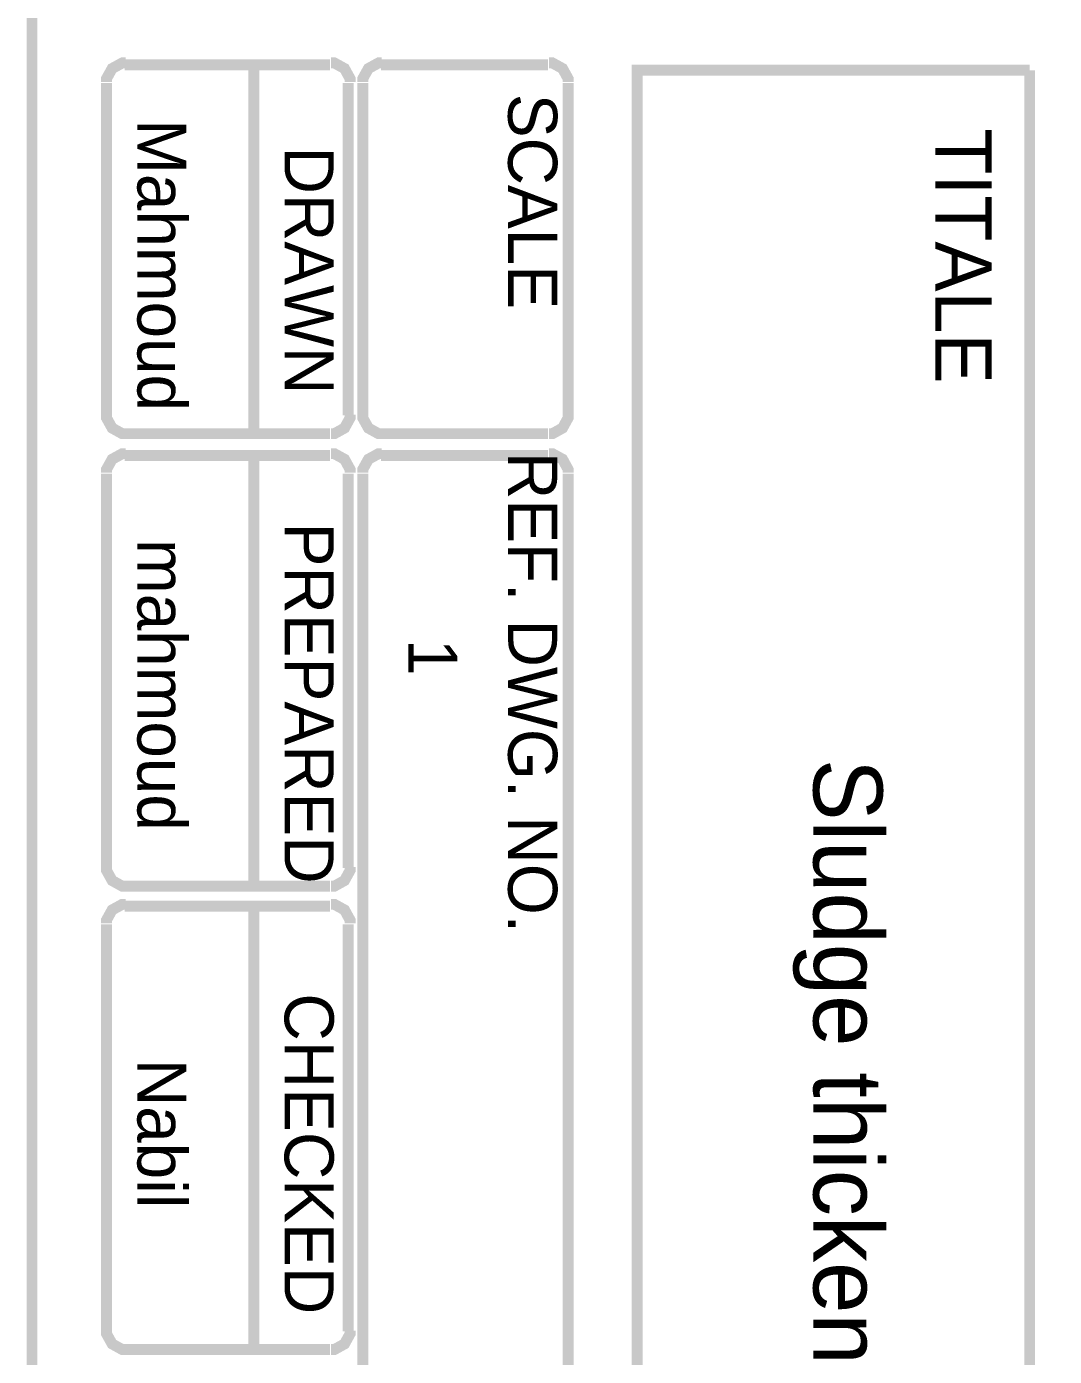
# Model space of a CAD drawing. Extents: x 0.2 to 11.5, y 0.7 to 15.9.
# Drawn here: x 0.707 to 1.65, y 1.673 to 2.893 of the extents above; entities that cross this region are included whole.
import ezdxf

# ---------------------------------------------------------------- set-up
doc = ezdxf.new("R2010")
doc.units = 0
doc.layers.get('0').update_dxf_attribs({"linetype": 'CONTINUOUS'})

msp = doc.modelspace()

# ---------------------------------------------------------------- linework, layer by layer
at = {"color": 230, "const_width": 0.01}
msp.add_lwpolyline([(11.0772, 0.78445), (11.0772, 15.6944), (0.71224, 15.6944), (0.71224, 0.78445), (11.0772, 0.78445)], close=True, dxfattribs=at)
for points in [[(0.79807, 2.85943), (0.79498, 2.85943), (0.7857, 2.85433), (0.78054, 2.84506), (0.78054, 2.84196)], [(0.98557, 2.85781), (0.7972, 2.85781)], [(0.91558, 2.51942), (0.91558, 2.85781)], [(1.00391, 2.84196), (1.00391, 2.84506), (0.99881, 2.85433), (0.98953, 2.85943), (0.98638, 2.85943)], [(1.03304, 2.85943), (1.03, 2.85943), (1.02073, 2.85433), (1.01557, 2.84506), (1.01557, 2.84196)], [(1.18555, 2.85781), (1.03223, 2.85781)], [(1.20388, 2.84196), (1.20388, 2.84506), (1.19878, 2.85433), (1.18951, 2.85943), (1.18642, 2.85943)], [(1.2672, 0.84945), (1.2672, 2.85275), (1.62722, 2.85275)], [(1.62722, 0.84945), (1.62722, 2.85275)], [(0.78054, 2.53614), (0.78054, 2.8411)], [(1.00223, 2.53614), (1.00223, 2.8411)], [(1.01557, 2.53614), (1.01557, 2.8411)], [(1.20388, 2.53614), (1.20388, 2.8411)], [(0.78054, 2.53694), (0.78054, 2.53386), (0.7857, 2.52458), (0.79498, 2.51942), (0.79807, 2.51942)], [(0.98638, 2.51942), (0.98953, 2.51942), (0.99881, 2.52458), (1.00391, 2.53386), (1.00391, 2.53694)], [(1.01557, 2.53694), (1.01557, 2.53386), (1.02073, 2.52458), (1.03, 2.51942), (1.03304, 2.51942)], [(1.18642, 2.51942), (1.18951, 2.51942), (1.19878, 2.52458), (1.20388, 2.53386), (1.20388, 2.53694)], [(0.98557, 2.51942), (0.7972, 2.51942)], [(1.18555, 2.51942), (1.03223, 2.51942)], [(0.79807, 2.50108), (0.79498, 2.50108), (0.7857, 2.49599), (0.78054, 2.48671), (0.78054, 2.48361)], [(0.98557, 2.49946), (0.7972, 2.49946)], [(0.91558, 2.10444), (0.91558, 2.49946)], [(1.00391, 2.48361), (1.00391, 2.48671), (0.99881, 2.49599), (0.98953, 2.50108), (0.98638, 2.50108)], [(1.03304, 2.50108), (1.03, 2.50108), (1.02073, 2.49599), (1.01557, 2.48671), (1.01557, 2.48361)], [(1.18555, 2.49946), (1.03223, 2.49946)], [(1.20388, 2.48361), (1.20388, 2.48671), (1.19878, 2.49599), (1.18951, 2.50108), (1.18642, 2.50108)], [(0.78054, 2.1211), (0.78054, 2.48281)], [(1.00223, 2.1211), (1.00223, 2.48281)], [(1.01557, 1.38113), (1.01557, 2.48281)], [(1.20388, 1.38113), (1.20388, 2.48281)], [(0.78054, 2.12196), (0.78054, 2.11888), (0.7857, 2.1096), (0.79498, 2.10444), (0.79807, 2.10444)], [(0.98638, 2.10444), (0.98953, 2.10444), (0.99881, 2.1096), (1.00391, 2.11888), (1.00391, 2.12196)], [(0.98557, 2.10444), (0.7972, 2.10444)], [(0.79807, 2.08778), (0.79498, 2.08778), (0.7857, 2.08268), (0.78054, 2.0734), (0.78054, 2.07026)], [(0.98557, 2.0861), (0.7972, 2.0861)], [(0.91558, 1.67947), (0.91558, 2.0861)], [(1.00391, 2.07026), (1.00391, 2.0734), (0.99881, 2.08268), (0.98953, 2.08778), (0.98638, 2.08778)], [(0.78054, 1.69613), (0.78054, 2.06944)], [(1.00223, 1.69613), (1.00223, 2.06944)], [(0.78054, 1.69694), (0.78054, 1.6939), (0.7857, 1.68463), (0.79498, 1.67947), (0.79807, 1.67947)], [(0.98638, 1.67947), (0.98953, 1.67947), (0.99881, 1.68463), (1.00391, 1.6939), (1.00391, 1.69694)], [(0.98557, 1.67947), (0.7972, 1.67947)]]:
    msp.add_lwpolyline(points, dxfattribs=at)

# ---------------------------------------------------------------- texts
at = {"color": 140}
for s, height, p in [('SCALE', 0.045, (1.14889, 2.83111)), ('Mahmoud ', 0.045, (0.80889, 2.80778)), ('TITALE', 0.051667, (1.54056, 2.79944)), ('DRAWN ', 0.045, (0.94389, 2.78278)), ('REF. DWG. NO.', 0.045, (1.14889, 2.50278)), ('PREPARED', 0.045, (0.94389, 2.43778)), ('mahmoud ', 0.045, (0.80889, 2.42278)), ('1', 0.045, (1.05722, 2.33111)), ('CHECKED', 0.045, (0.94389, 2.00611)), ('Nabil ', 0.045, (0.80889, 1.94611))]:
    msp.add_text(s, height=height, rotation=270, dxfattribs=at).set_placement(p)
at = {"color": 0}
msp.add_text('Sludge thickener tank ', height=0.0633333, rotation=270, dxfattribs=at).set_placement((1.42889, 2.22111))

doc.saveas('drawing.dxf')
